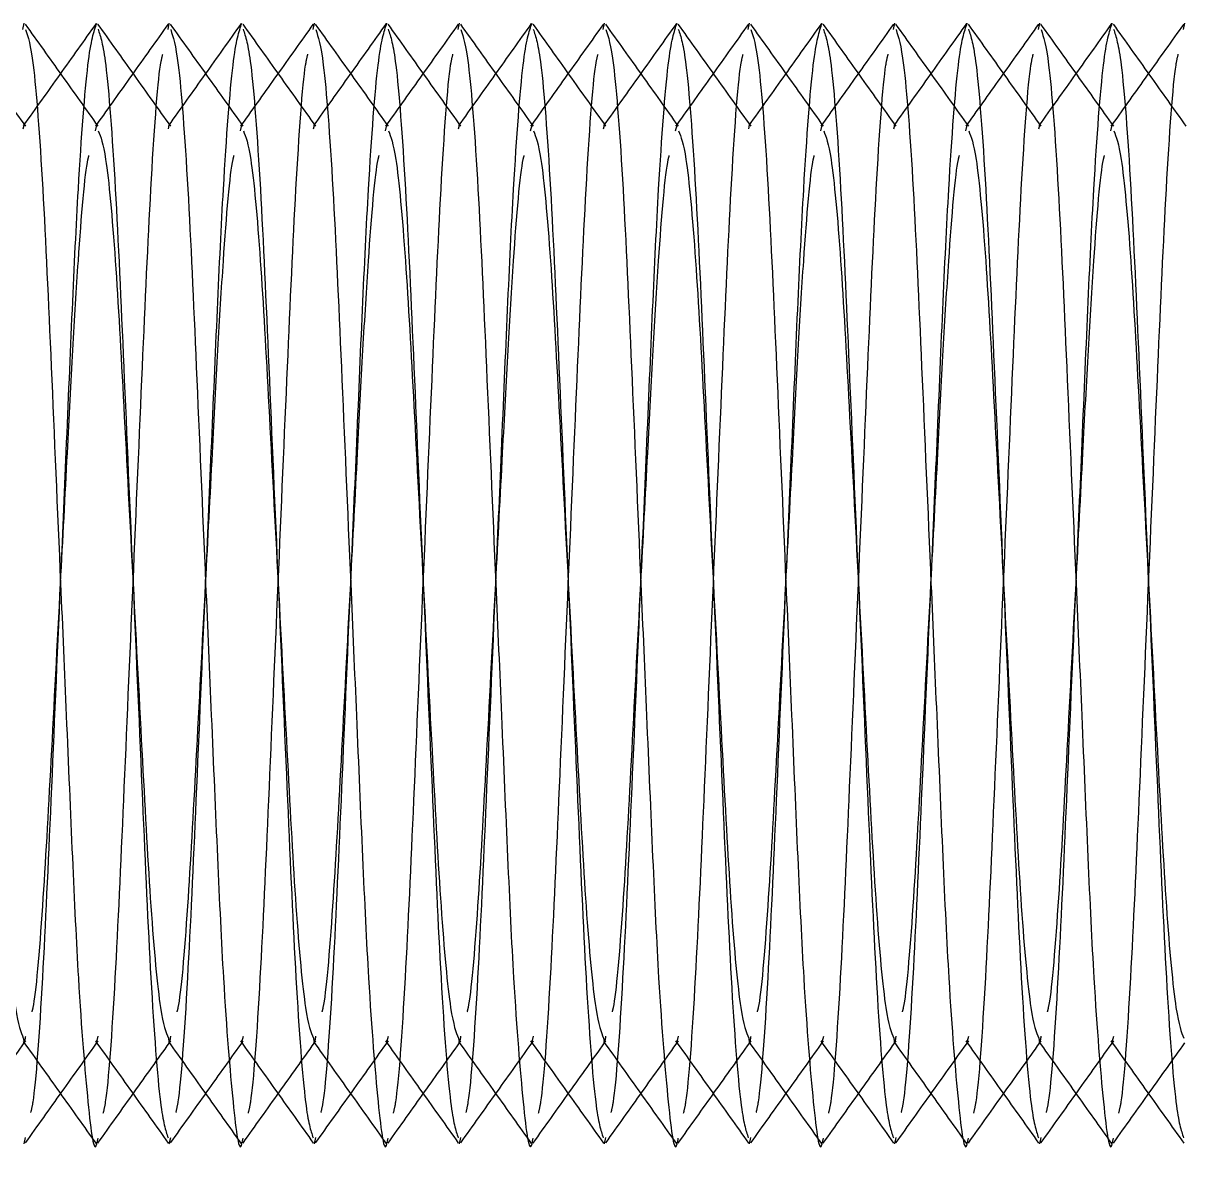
# Model space of a CAD drawing. Header units: metres. Extents: x 0 to 21025, y 0 to 14850.
# Drawn here: x 2314.36 to 2330.36, y 13176.8 to 13192.41 of the extents above; entities that cross this region are included whole.
import ezdxf

# ---------------------------------------------------------------- set-up
doc = ezdxf.new("R2010")
doc.units = ezdxf.units.M
doc.header["$LTSCALE"] = 25
doc.linetypes.add('HIDDEN2', pattern=[4.7625, 3.175, -1.5875])
doc.layers.add('SL4', color=4, linetype='Continuous')
doc.layers.add('ST1', color=7, linetype='HIDDEN2')

msp = doc.modelspace()

# ---------------------------------------------------------------- linework, layer by layer
at = {"layer": 'SL4'}
for p, q in [((2314.352, 13192.324), (2314.37, 13192.409)), ((2316.352, 13192.324), (2316.37, 13192.409)), ((2318.352, 13192.324), (2318.37, 13192.409)), ((2320.352, 13192.324), (2320.37, 13192.409)), ((2322.352, 13192.324), (2322.37, 13192.409)), ((2324.352, 13192.324), (2324.37, 13192.409)), ((2326.352, 13192.324), (2326.37, 13192.409)), ((2328.352, 13192.324), (2328.37, 13192.409)), ((2330.352, 13192.324), (2330.37, 13192.409))]:
    msp.add_line(p, q, dxfattribs=at)
for points, knots in [([(2315.39, 13190.988), (2315.223, 13191.223), (2314.889, 13191.692), (2314.554, 13192.161), (2314.387, 13192.395)], [0, 0, 0, 0, 0.49997, 1, 1, 1, 1]), ([(2314.389, 13192.32), (2314.423, 13192.218), (2314.498, 13191.992), (2314.627, 13190.27), (2314.74, 13187.721), (2314.853, 13185.083), (2314.954, 13182.756), (2315.033, 13180.868), (2315.127, 13178.898), (2315.25, 13177.427), (2315.335, 13176.76), (2315.382, 13177.005), (2315.387, 13177.035)], [0, 0, 0, 0, 0.105235, 0.232658, 0.35505, 0.481371, 0.557428, 0.64442, 0.730956, 0.858379, 0.982548, 1, 1, 1, 1]), ([(2316.354, 13192.397), (2316.187, 13192.162), (2315.859, 13191.702), (2315.531, 13191.241), (2315.37, 13191.016)], [0, 0, 0, 0, 0.510193, 1, 1, 1, 1]), ([(2317.39, 13190.988), (2317.223, 13191.223), (2316.889, 13191.692), (2316.554, 13192.161), (2316.387, 13192.395)], [0, 0, 0, 0, 0.49997, 1, 1, 1, 1]), ([(2316.389, 13192.32), (2316.423, 13192.218), (2316.498, 13191.992), (2316.627, 13190.27), (2316.74, 13187.721), (2316.853, 13185.083), (2316.954, 13182.756), (2317.033, 13180.868), (2317.127, 13178.898), (2317.25, 13177.427), (2317.335, 13176.76), (2317.382, 13177.005), (2317.387, 13177.035)], [0, 0, 0, 0, 0.105235, 0.232658, 0.35505, 0.481371, 0.557428, 0.64442, 0.730956, 0.858379, 0.982548, 1, 1, 1, 1]), ([(2318.354, 13192.397), (2318.187, 13192.162), (2317.859, 13191.702), (2317.531, 13191.241), (2317.37, 13191.016)], [0, 0, 0, 0, 0.510193, 1, 1, 1, 1]), ([(2319.39, 13190.988), (2319.223, 13191.223), (2318.889, 13191.692), (2318.554, 13192.161), (2318.387, 13192.395)], [0, 0, 0, 0, 0.49997, 1, 1, 1, 1]), ([(2318.389, 13192.32), (2318.423, 13192.218), (2318.498, 13191.992), (2318.627, 13190.27), (2318.74, 13187.721), (2318.853, 13185.083), (2318.954, 13182.756), (2319.033, 13180.868), (2319.127, 13178.898), (2319.25, 13177.427), (2319.335, 13176.76), (2319.382, 13177.005), (2319.387, 13177.035)], [0, 0, 0, 0, 0.1052351, 0.2326582, 0.3550505, 0.4813706, 0.5574277, 0.6444204, 0.7309556, 0.8583788, 0.9825482, 1, 1, 1, 1]), ([(2320.354, 13192.397), (2320.187, 13192.162), (2319.859, 13191.702), (2319.531, 13191.241), (2319.37, 13191.016)], [0, 0, 0, 0, 0.510193, 1, 1, 1, 1]), ([(2321.39, 13190.988), (2321.223, 13191.223), (2320.889, 13191.692), (2320.554, 13192.161), (2320.387, 13192.395)], [0, 0, 0, 0, 0.49997, 1, 1, 1, 1]), ([(2320.389, 13192.32), (2320.423, 13192.218), (2320.498, 13191.992), (2320.627, 13190.27), (2320.74, 13187.721), (2320.853, 13185.083), (2320.954, 13182.756), (2321.033, 13180.868), (2321.127, 13178.898), (2321.25, 13177.427), (2321.335, 13176.76), (2321.382, 13177.005), (2321.387, 13177.035)], [0, 0, 0, 0, 0.105235, 0.232658, 0.35505, 0.481371, 0.557428, 0.64442, 0.730956, 0.858379, 0.982548, 1, 1, 1, 1]), ([(2322.354, 13192.397), (2322.187, 13192.162), (2321.859, 13191.702), (2321.531, 13191.241), (2321.37, 13191.016)], [0, 0, 0, 0, 0.510193, 1, 1, 1, 1]), ([(2323.39, 13190.988), (2323.223, 13191.223), (2322.889, 13191.692), (2322.554, 13192.161), (2322.387, 13192.395)], [0, 0, 0, 0, 0.49997, 1, 1, 1, 1]), ([(2322.389, 13192.32), (2322.423, 13192.218), (2322.498, 13191.992), (2322.627, 13190.27), (2322.74, 13187.721), (2322.853, 13185.083), (2322.954, 13182.756), (2323.033, 13180.868), (2323.127, 13178.898), (2323.25, 13177.427), (2323.335, 13176.76), (2323.382, 13177.005), (2323.387, 13177.035)], [0, 0, 0, 0, 0.105235, 0.232658, 0.35505, 0.481371, 0.557428, 0.64442, 0.730956, 0.858379, 0.982548, 1, 1, 1, 1]), ([(2324.354, 13192.397), (2324.187, 13192.162), (2323.859, 13191.702), (2323.531, 13191.241), (2323.37, 13191.016)], [0, 0, 0, 0, 0.5101931, 1, 1, 1, 1]), ([(2325.39, 13190.988), (2325.223, 13191.223), (2324.889, 13191.692), (2324.554, 13192.161), (2324.387, 13192.395)], [0, 0, 0, 0, 0.49997, 1, 1, 1, 1]), ([(2324.389, 13192.32), (2324.423, 13192.218), (2324.498, 13191.992), (2324.627, 13190.27), (2324.74, 13187.721), (2324.853, 13185.083), (2324.954, 13182.756), (2325.033, 13180.868), (2325.127, 13178.898), (2325.25, 13177.427), (2325.335, 13176.76), (2325.382, 13177.005), (2325.387, 13177.035)], [0, 0, 0, 0, 0.105235, 0.232658, 0.35505, 0.481371, 0.557428, 0.64442, 0.730956, 0.858379, 0.982548, 1, 1, 1, 1]), ([(2326.354, 13192.397), (2326.187, 13192.162), (2325.859, 13191.702), (2325.531, 13191.241), (2325.37, 13191.016)], [0, 0, 0, 0, 0.510193, 1, 1, 1, 1]), ([(2327.39, 13190.988), (2327.223, 13191.223), (2326.889, 13191.692), (2326.554, 13192.161), (2326.387, 13192.395)], [0, 0, 0, 0, 0.49997, 1, 1, 1, 1]), ([(2326.389, 13192.32), (2326.423, 13192.218), (2326.498, 13191.992), (2326.627, 13190.27), (2326.74, 13187.721), (2326.853, 13185.083), (2326.954, 13182.756), (2327.033, 13180.868), (2327.127, 13178.898), (2327.25, 13177.427), (2327.335, 13176.76), (2327.382, 13177.005), (2327.387, 13177.035)], [0, 0, 0, 0, 0.105235, 0.232658, 0.35505, 0.481371, 0.557428, 0.64442, 0.730956, 0.858379, 0.982548, 1, 1, 1, 1]), ([(2328.354, 13192.397), (2328.187, 13192.162), (2327.859, 13191.702), (2327.531, 13191.241), (2327.37, 13191.016)], [0, 0, 0, 0, 0.510193, 1, 1, 1, 1]), ([(2329.39, 13190.988), (2329.223, 13191.223), (2328.889, 13191.692), (2328.554, 13192.161), (2328.387, 13192.395)], [0, 0, 0, 0, 0.49997, 1, 1, 1, 1]), ([(2328.389, 13192.32), (2328.423, 13192.218), (2328.498, 13191.992), (2328.627, 13190.27), (2328.74, 13187.721), (2328.853, 13185.083), (2328.954, 13182.756), (2329.033, 13180.868), (2329.127, 13178.898), (2329.25, 13177.427), (2329.335, 13176.76), (2329.382, 13177.005), (2329.387, 13177.035)], [0, 0, 0, 0, 0.105235, 0.232658, 0.35505, 0.481371, 0.557428, 0.64442, 0.730956, 0.858379, 0.982548, 1, 1, 1, 1]), ([(2330.354, 13192.397), (2330.187, 13192.162), (2329.859, 13191.702), (2329.531, 13191.241), (2329.37, 13191.016)], [0, 0, 0, 0, 0.510193, 1, 1, 1, 1]), ([(2313.391, 13190.923), (2313.424, 13190.841), (2313.498, 13190.656), (2313.627, 13189.253), (2313.74, 13187.167), (2313.87, 13184.681), (2314.001, 13182.196), (2314.113, 13180.107), (2314.245, 13178.683), (2314.322, 13178.497), (2314.357, 13178.41)], [0, 0, 0, 0, 0.106972, 0.238781, 0.365377, 0.496042, 0.626708, 0.753304, 0.885113, 1, 1, 1, 1]), ([(2315.391, 13190.923), (2315.424, 13190.841), (2315.498, 13190.656), (2315.627, 13189.253), (2315.74, 13187.167), (2315.87, 13184.681), (2316.001, 13182.196), (2316.113, 13180.107), (2316.245, 13178.683), (2316.322, 13178.497), (2316.357, 13178.41)], [0, 0, 0, 0, 0.106972, 0.238781, 0.365377, 0.496042, 0.626708, 0.753304, 0.885113, 1, 1, 1, 1]), ([(2317.391, 13190.923), (2317.424, 13190.841), (2317.498, 13190.656), (2317.627, 13189.253), (2317.74, 13187.167), (2317.87, 13184.681), (2318.001, 13182.196), (2318.113, 13180.107), (2318.245, 13178.683), (2318.322, 13178.497), (2318.357, 13178.41)], [0, 0, 0, 0, 0.106972, 0.238781, 0.365377, 0.496042, 0.626708, 0.753304, 0.885113, 1, 1, 1, 1]), ([(2319.391, 13190.923), (2319.424, 13190.841), (2319.498, 13190.656), (2319.627, 13189.253), (2319.74, 13187.167), (2319.87, 13184.681), (2320.001, 13182.196), (2320.113, 13180.107), (2320.245, 13178.683), (2320.322, 13178.497), (2320.357, 13178.41)], [0, 0, 0, 0, 0.106972, 0.238781, 0.365377, 0.496042, 0.626708, 0.753304, 0.885113, 1, 1, 1, 1]), ([(2321.391, 13190.923), (2321.424, 13190.841), (2321.498, 13190.656), (2321.627, 13189.253), (2321.74, 13187.167), (2321.87, 13184.681), (2322.001, 13182.196), (2322.113, 13180.107), (2322.245, 13178.683), (2322.322, 13178.497), (2322.357, 13178.41)], [0, 0, 0, 0, 0.106972, 0.238781, 0.365377, 0.496042, 0.626708, 0.753304, 0.885113, 1, 1, 1, 1]), ([(2323.391, 13190.923), (2323.424, 13190.841), (2323.498, 13190.656), (2323.627, 13189.253), (2323.74, 13187.167), (2323.87, 13184.681), (2324.001, 13182.196), (2324.113, 13180.107), (2324.245, 13178.683), (2324.322, 13178.497), (2324.357, 13178.41)], [0, 0, 0, 0, 0.106972, 0.238781, 0.365377, 0.496042, 0.626708, 0.753304, 0.885113, 1, 1, 1, 1]), ([(2325.391, 13190.923), (2325.424, 13190.841), (2325.498, 13190.656), (2325.627, 13189.253), (2325.74, 13187.167), (2325.87, 13184.681), (2326.001, 13182.196), (2326.113, 13180.107), (2326.245, 13178.683), (2326.322, 13178.497), (2326.357, 13178.41)], [0, 0, 0, 0, 0.106972, 0.238781, 0.365377, 0.496042, 0.626708, 0.753304, 0.885113, 1, 1, 1, 1]), ([(2327.391, 13190.923), (2327.424, 13190.841), (2327.498, 13190.656), (2327.627, 13189.253), (2327.74, 13187.167), (2327.87, 13184.681), (2328.001, 13182.196), (2328.113, 13180.107), (2328.245, 13178.683), (2328.322, 13178.497), (2328.357, 13178.41)], [0, 0, 0, 0, 0.106972, 0.238781, 0.365377, 0.496042, 0.626708, 0.753304, 0.885113, 1, 1, 1, 1]), ([(2329.391, 13190.923), (2329.424, 13190.841), (2329.498, 13190.656), (2329.627, 13189.253), (2329.74, 13187.167), (2329.87, 13184.681), (2330.001, 13182.196), (2330.113, 13180.107), (2330.245, 13178.683), (2330.322, 13178.497), (2330.357, 13178.41)], [0, 0, 0, 0, 0.1069717, 0.2387806, 0.3653767, 0.4960425, 0.6267083, 0.7533044, 0.8851133, 1, 1, 1, 1]), ([(2313.386, 13176.965), (2313.553, 13177.2), (2313.881, 13177.661), (2314.21, 13178.121), (2314.371, 13178.347)], [0, 0, 0, 0, 0.509687, 1, 1, 1, 1]), ([(2314.357, 13178.366), (2314.525, 13178.131), (2314.859, 13177.662), (2315.193, 13177.193), (2315.36, 13176.958)], [0, 0, 0, 0, 0.499965, 1, 1, 1, 1]), ([(2315.386, 13176.965), (2315.553, 13177.2), (2315.881, 13177.661), (2316.21, 13178.121), (2316.371, 13178.347)], [0, 0, 0, 0, 0.509687, 1, 1, 1, 1]), ([(2316.357, 13178.366), (2316.525, 13178.131), (2316.859, 13177.662), (2317.193, 13177.193), (2317.36, 13176.958)], [0, 0, 0, 0, 0.499965, 1, 1, 1, 1]), ([(2317.386, 13176.965), (2317.553, 13177.2), (2317.881, 13177.661), (2318.21, 13178.121), (2318.371, 13178.347)], [0, 0, 0, 0, 0.5096866, 1, 1, 1, 1]), ([(2318.357, 13178.366), (2318.525, 13178.131), (2318.859, 13177.662), (2319.193, 13177.193), (2319.36, 13176.958)], [0, 0, 0, 0, 0.4999648, 1, 1, 1, 1]), ([(2319.386, 13176.965), (2319.553, 13177.2), (2319.881, 13177.661), (2320.21, 13178.121), (2320.371, 13178.347)], [0, 0, 0, 0, 0.5096866, 1, 1, 1, 1]), ([(2320.357, 13178.366), (2320.525, 13178.131), (2320.859, 13177.662), (2321.193, 13177.193), (2321.36, 13176.958)], [0, 0, 0, 0, 0.499965, 1, 1, 1, 1]), ([(2321.386, 13176.965), (2321.553, 13177.2), (2321.881, 13177.661), (2322.21, 13178.121), (2322.371, 13178.347)], [0, 0, 0, 0, 0.5096866, 1, 1, 1, 1]), ([(2322.357, 13178.366), (2322.525, 13178.131), (2322.859, 13177.662), (2323.193, 13177.193), (2323.36, 13176.958)], [0, 0, 0, 0, 0.499965, 1, 1, 1, 1]), ([(2323.386, 13176.965), (2323.553, 13177.2), (2323.881, 13177.661), (2324.21, 13178.121), (2324.371, 13178.347)], [0, 0, 0, 0, 0.509687, 1, 1, 1, 1]), ([(2324.357, 13178.366), (2324.525, 13178.131), (2324.859, 13177.662), (2325.193, 13177.193), (2325.36, 13176.958)], [0, 0, 0, 0, 0.4999648, 1, 1, 1, 1]), ([(2325.386, 13176.965), (2325.553, 13177.2), (2325.881, 13177.661), (2326.21, 13178.121), (2326.371, 13178.347)], [0, 0, 0, 0, 0.509687, 1, 1, 1, 1]), ([(2326.357, 13178.366), (2326.525, 13178.131), (2326.859, 13177.662), (2327.193, 13177.193), (2327.36, 13176.958)], [0, 0, 0, 0, 0.499965, 1, 1, 1, 1]), ([(2327.386, 13176.965), (2327.553, 13177.2), (2327.881, 13177.661), (2328.21, 13178.121), (2328.371, 13178.347)], [0, 0, 0, 0, 0.5096866, 1, 1, 1, 1]), ([(2328.357, 13178.366), (2328.525, 13178.131), (2328.859, 13177.662), (2329.193, 13177.193), (2329.36, 13176.958)], [0, 0, 0, 0, 0.499965, 1, 1, 1, 1]), ([(2329.386, 13176.965), (2329.553, 13177.2), (2329.881, 13177.661), (2330.21, 13178.121), (2330.371, 13178.347)], [0, 0, 0, 0, 0.5096866, 1, 1, 1, 1])]:
    msp.add_open_spline(points, degree=3, knots=knots, dxfattribs=at)
at = {"layer": 'ST1'}
for p, q in [((2314.357, 13190.953), (2314.37, 13191.003)), ((2315.37, 13191.016), (2315.35, 13190.988)), ((2315.35, 13190.923), (2315.37, 13191.003)), ((2316.357, 13190.953), (2316.37, 13191.003)), ((2317.37, 13191.016), (2317.35, 13190.988)), ((2317.35, 13190.923), (2317.37, 13191.003)), ((2318.357, 13190.953), (2318.37, 13191.003)), ((2319.37, 13191.016), (2319.35, 13190.988)), ((2319.35, 13190.923), (2319.37, 13191.003)), ((2320.357, 13190.953), (2320.37, 13191.003)), ((2321.37, 13191.016), (2321.35, 13190.988)), ((2321.35, 13190.923), (2321.37, 13191.003)), ((2322.357, 13190.953), (2322.37, 13191.003)), ((2323.37, 13191.016), (2323.35, 13190.988)), ((2323.35, 13190.923), (2323.37, 13191.003)), ((2324.357, 13190.953), (2324.37, 13191.003)), ((2325.37, 13191.016), (2325.35, 13190.988)), ((2325.35, 13190.923), (2325.37, 13191.003)), ((2326.357, 13190.953), (2326.37, 13191.003)), ((2327.37, 13191.016), (2327.35, 13190.988)), ((2327.35, 13190.923), (2327.37, 13191.003)), ((2328.357, 13190.953), (2328.37, 13191.003)), ((2329.37, 13191.016), (2329.35, 13190.988)), ((2329.35, 13190.923), (2329.37, 13191.003)), ((2315.37, 13178.36), (2315.391, 13178.439)), ((2317.37, 13178.36), (2317.391, 13178.439)), ((2319.37, 13178.36), (2319.391, 13178.439)), ((2321.37, 13178.36), (2321.391, 13178.439)), ((2323.37, 13178.36), (2323.391, 13178.439)), ((2325.37, 13178.36), (2325.391, 13178.439)), ((2327.37, 13178.36), (2327.391, 13178.439)), ((2329.37, 13178.36), (2329.391, 13178.439)), ((2314.371, 13178.347), (2314.39, 13178.374)), ((2316.371, 13178.347), (2316.39, 13178.374)), ((2318.371, 13178.347), (2318.39, 13178.374)), ((2320.371, 13178.347), (2320.39, 13178.374)), ((2322.371, 13178.347), (2322.39, 13178.374)), ((2324.371, 13178.347), (2324.39, 13178.374)), ((2326.371, 13178.347), (2326.39, 13178.374)), ((2328.371, 13178.347), (2328.39, 13178.374)), ((2314.37, 13176.954), (2314.389, 13177.042)), ((2316.37, 13176.954), (2316.389, 13177.042)), ((2318.37, 13176.954), (2318.389, 13177.042)), ((2320.37, 13176.954), (2320.389, 13177.042)), ((2322.37, 13176.954), (2322.389, 13177.042)), ((2324.37, 13176.954), (2324.389, 13177.042)), ((2326.37, 13176.954), (2326.389, 13177.042)), ((2328.37, 13176.954), (2328.389, 13177.042))]:
    msp.add_line(p, q, dxfattribs=at)
for points, knots in [([(2314.39, 13190.989), (2314.222, 13191.223), (2313.888, 13191.693), (2313.553, 13192.163), (2313.386, 13192.397)], [0, 0, 0, 0, 0.4999369, 1, 1, 1, 1]), ([(2315.36, 13192.404), (2315.193, 13192.169), (2314.859, 13191.7), (2314.525, 13191.231), (2314.357, 13190.997)], [0, 0, 0, 0, 0.500035, 1, 1, 1, 1]), ([(2314.461, 13177.385), (2314.471, 13177.426), (2314.523, 13177.631), (2314.627, 13179.128), (2314.74, 13181.632), (2314.853, 13184.281), (2314.954, 13186.605), (2315.033, 13188.5), (2315.127, 13190.442), (2315.25, 13192.063), (2315.33, 13192.294), (2315.37, 13192.409)], [0, 0, 0, 0, 0.035067, 0.175217, 0.309833, 0.448769, 0.532422, 0.628103, 0.72328, 0.863429, 1, 1, 1, 1]), ([(2316.39, 13190.989), (2316.222, 13191.223), (2315.888, 13191.693), (2315.553, 13192.163), (2315.386, 13192.397)], [0, 0, 0, 0, 0.4999369, 1, 1, 1, 1]), ([(2315.387, 13192.327), (2315.422, 13192.224), (2315.497, 13191.997), (2315.627, 13190.271), (2315.74, 13187.719), (2315.87, 13184.681), (2316.001, 13181.643), (2316.113, 13179.092), (2316.243, 13177.367), (2316.318, 13177.141), (2316.352, 13177.038)], [0, 0, 0, 0, 0.110571, 0.242596, 0.369408, 0.50029, 0.631172, 0.757984, 0.890008, 1, 1, 1, 1]), ([(2317.36, 13192.404), (2317.193, 13192.169), (2316.859, 13191.7), (2316.525, 13191.231), (2316.357, 13190.997)], [0, 0, 0, 0, 0.500035, 1, 1, 1, 1]), ([(2316.461, 13177.385), (2316.471, 13177.426), (2316.523, 13177.631), (2316.627, 13179.128), (2316.74, 13181.632), (2316.853, 13184.281), (2316.954, 13186.605), (2317.033, 13188.5), (2317.127, 13190.442), (2317.25, 13192.063), (2317.33, 13192.294), (2317.37, 13192.409)], [0, 0, 0, 0, 0.0350675, 0.1752166, 0.3098326, 0.4487685, 0.5324217, 0.6281026, 0.7232803, 0.8634294, 1, 1, 1, 1]), ([(2318.39, 13190.989), (2318.222, 13191.223), (2317.888, 13191.693), (2317.553, 13192.163), (2317.386, 13192.397)], [0, 0, 0, 0, 0.4999369, 1, 1, 1, 1]), ([(2317.387, 13192.327), (2317.422, 13192.224), (2317.497, 13191.997), (2317.627, 13190.271), (2317.74, 13187.719), (2317.87, 13184.681), (2318.001, 13181.643), (2318.113, 13179.092), (2318.243, 13177.367), (2318.318, 13177.141), (2318.352, 13177.038)], [0, 0, 0, 0, 0.110571, 0.242596, 0.369408, 0.50029, 0.631172, 0.757984, 0.890008, 1, 1, 1, 1]), ([(2319.36, 13192.404), (2319.193, 13192.169), (2318.859, 13191.7), (2318.525, 13191.231), (2318.357, 13190.997)], [0, 0, 0, 0, 0.500035, 1, 1, 1, 1]), ([(2318.461, 13177.385), (2318.471, 13177.426), (2318.523, 13177.631), (2318.627, 13179.128), (2318.74, 13181.632), (2318.853, 13184.281), (2318.954, 13186.605), (2319.033, 13188.5), (2319.127, 13190.442), (2319.25, 13192.063), (2319.33, 13192.294), (2319.37, 13192.409)], [0, 0, 0, 0, 0.0350675, 0.1752166, 0.3098326, 0.4487685, 0.5324217, 0.6281026, 0.7232803, 0.8634294, 1, 1, 1, 1]), ([(2320.39, 13190.989), (2320.222, 13191.223), (2319.888, 13191.693), (2319.553, 13192.163), (2319.386, 13192.397)], [0, 0, 0, 0, 0.499937, 1, 1, 1, 1]), ([(2319.387, 13192.327), (2319.422, 13192.224), (2319.497, 13191.997), (2319.627, 13190.271), (2319.74, 13187.719), (2319.87, 13184.681), (2320.001, 13181.643), (2320.113, 13179.092), (2320.243, 13177.367), (2320.318, 13177.141), (2320.352, 13177.038)], [0, 0, 0, 0, 0.110571, 0.242596, 0.369408, 0.50029, 0.631172, 0.757984, 0.890008, 1, 1, 1, 1]), ([(2321.36, 13192.404), (2321.193, 13192.169), (2320.859, 13191.7), (2320.525, 13191.231), (2320.357, 13190.997)], [0, 0, 0, 0, 0.500035, 1, 1, 1, 1]), ([(2320.461, 13177.385), (2320.471, 13177.426), (2320.523, 13177.631), (2320.627, 13179.128), (2320.74, 13181.632), (2320.853, 13184.281), (2320.954, 13186.605), (2321.033, 13188.5), (2321.127, 13190.442), (2321.25, 13192.063), (2321.33, 13192.294), (2321.37, 13192.409)], [0, 0, 0, 0, 0.035067, 0.175217, 0.309833, 0.448769, 0.532422, 0.628103, 0.72328, 0.863429, 1, 1, 1, 1]), ([(2322.39, 13190.989), (2322.222, 13191.223), (2321.888, 13191.693), (2321.553, 13192.163), (2321.386, 13192.397)], [0, 0, 0, 0, 0.499937, 1, 1, 1, 1]), ([(2321.387, 13192.327), (2321.422, 13192.224), (2321.497, 13191.997), (2321.627, 13190.271), (2321.74, 13187.719), (2321.87, 13184.681), (2322.001, 13181.643), (2322.113, 13179.092), (2322.243, 13177.367), (2322.318, 13177.141), (2322.352, 13177.038)], [0, 0, 0, 0, 0.110571, 0.242596, 0.369408, 0.50029, 0.631172, 0.757984, 0.890008, 1, 1, 1, 1]), ([(2323.36, 13192.404), (2323.193, 13192.169), (2322.859, 13191.7), (2322.525, 13191.231), (2322.357, 13190.997)], [0, 0, 0, 0, 0.500035, 1, 1, 1, 1]), ([(2322.461, 13177.385), (2322.471, 13177.426), (2322.523, 13177.631), (2322.627, 13179.128), (2322.74, 13181.632), (2322.853, 13184.281), (2322.954, 13186.605), (2323.033, 13188.5), (2323.127, 13190.442), (2323.25, 13192.063), (2323.33, 13192.294), (2323.37, 13192.409)], [0, 0, 0, 0, 0.035067, 0.175217, 0.309833, 0.448769, 0.532422, 0.628103, 0.72328, 0.863429, 1, 1, 1, 1]), ([(2324.39, 13190.989), (2324.222, 13191.223), (2323.888, 13191.693), (2323.553, 13192.163), (2323.386, 13192.397)], [0, 0, 0, 0, 0.499937, 1, 1, 1, 1]), ([(2323.387, 13192.327), (2323.422, 13192.224), (2323.497, 13191.997), (2323.627, 13190.271), (2323.74, 13187.719), (2323.87, 13184.681), (2324.001, 13181.643), (2324.113, 13179.092), (2324.243, 13177.367), (2324.318, 13177.141), (2324.352, 13177.038)], [0, 0, 0, 0, 0.1105714, 0.242596, 0.3694081, 0.5002899, 0.6311716, 0.7579837, 0.8900083, 1, 1, 1, 1]), ([(2325.36, 13192.404), (2325.193, 13192.169), (2324.859, 13191.7), (2324.525, 13191.231), (2324.357, 13190.997)], [0, 0, 0, 0, 0.500035, 1, 1, 1, 1]), ([(2324.461, 13177.385), (2324.471, 13177.426), (2324.523, 13177.631), (2324.627, 13179.128), (2324.74, 13181.632), (2324.853, 13184.281), (2324.954, 13186.605), (2325.033, 13188.5), (2325.127, 13190.442), (2325.25, 13192.063), (2325.33, 13192.294), (2325.37, 13192.409)], [0, 0, 0, 0, 0.035067, 0.175217, 0.309833, 0.448769, 0.532422, 0.628103, 0.72328, 0.863429, 1, 1, 1, 1]), ([(2326.39, 13190.989), (2326.222, 13191.223), (2325.888, 13191.693), (2325.553, 13192.163), (2325.386, 13192.397)], [0, 0, 0, 0, 0.499937, 1, 1, 1, 1]), ([(2325.387, 13192.327), (2325.422, 13192.224), (2325.497, 13191.997), (2325.627, 13190.271), (2325.74, 13187.719), (2325.87, 13184.681), (2326.001, 13181.643), (2326.113, 13179.092), (2326.243, 13177.367), (2326.318, 13177.141), (2326.352, 13177.038)], [0, 0, 0, 0, 0.110571, 0.242596, 0.369408, 0.50029, 0.631172, 0.757984, 0.890008, 1, 1, 1, 1]), ([(2327.36, 13192.404), (2327.193, 13192.169), (2326.859, 13191.7), (2326.525, 13191.231), (2326.357, 13190.997)], [0, 0, 0, 0, 0.500035, 1, 1, 1, 1]), ([(2326.461, 13177.385), (2326.471, 13177.426), (2326.523, 13177.631), (2326.627, 13179.128), (2326.74, 13181.632), (2326.853, 13184.281), (2326.954, 13186.605), (2327.033, 13188.5), (2327.127, 13190.442), (2327.25, 13192.063), (2327.33, 13192.294), (2327.37, 13192.409)], [0, 0, 0, 0, 0.035067, 0.175217, 0.309833, 0.448769, 0.532422, 0.628103, 0.72328, 0.863429, 1, 1, 1, 1]), ([(2328.39, 13190.989), (2328.222, 13191.223), (2327.888, 13191.693), (2327.553, 13192.163), (2327.386, 13192.397)], [0, 0, 0, 0, 0.4999369, 1, 1, 1, 1]), ([(2327.387, 13192.327), (2327.422, 13192.224), (2327.497, 13191.997), (2327.627, 13190.271), (2327.74, 13187.719), (2327.87, 13184.681), (2328.001, 13181.643), (2328.113, 13179.092), (2328.243, 13177.367), (2328.318, 13177.141), (2328.352, 13177.038)], [0, 0, 0, 0, 0.110571, 0.242596, 0.369408, 0.50029, 0.631172, 0.757984, 0.890008, 1, 1, 1, 1]), ([(2329.36, 13192.404), (2329.193, 13192.169), (2328.859, 13191.7), (2328.525, 13191.231), (2328.357, 13190.997)], [0, 0, 0, 0, 0.500035, 1, 1, 1, 1]), ([(2328.461, 13177.385), (2328.471, 13177.426), (2328.523, 13177.631), (2328.627, 13179.128), (2328.74, 13181.632), (2328.853, 13184.281), (2328.954, 13186.605), (2329.033, 13188.5), (2329.127, 13190.442), (2329.25, 13192.063), (2329.33, 13192.294), (2329.37, 13192.409)], [0, 0, 0, 0, 0.035067, 0.175217, 0.309833, 0.448769, 0.532422, 0.628103, 0.72328, 0.863429, 1, 1, 1, 1]), ([(2330.39, 13190.989), (2330.222, 13191.223), (2329.888, 13191.693), (2329.553, 13192.163), (2329.386, 13192.397)], [0, 0, 0, 0, 0.499937, 1, 1, 1, 1]), ([(2329.387, 13192.327), (2329.422, 13192.224), (2329.497, 13191.997), (2329.627, 13190.271), (2329.74, 13187.719), (2329.87, 13184.681), (2330.001, 13181.643), (2330.113, 13179.092), (2330.243, 13177.367), (2330.318, 13177.141), (2330.352, 13177.038)], [0, 0, 0, 0, 0.110571, 0.242596, 0.369408, 0.50029, 0.631172, 0.757984, 0.890008, 1, 1, 1, 1]), ([(2315.46, 13177.378), (2315.47, 13177.42), (2315.523, 13177.626), (2315.627, 13179.127), (2315.74, 13181.634), (2315.87, 13184.681), (2316.001, 13187.728), (2316.113, 13190.235), (2316.218, 13191.735), (2316.27, 13191.94), (2316.28, 13191.982)], [0, 0, 0, 0, 0.040767, 0.196457, 0.346, 0.500342, 0.654684, 0.804227, 0.959916, 1, 1, 1, 1]), ([(2317.46, 13177.378), (2317.47, 13177.42), (2317.523, 13177.626), (2317.627, 13179.127), (2317.74, 13181.634), (2317.87, 13184.681), (2318.001, 13187.728), (2318.113, 13190.235), (2318.218, 13191.735), (2318.27, 13191.94), (2318.28, 13191.982)], [0, 0, 0, 0, 0.040767, 0.196457, 0.346, 0.500342, 0.654684, 0.804227, 0.959916, 1, 1, 1, 1]), ([(2319.46, 13177.378), (2319.47, 13177.42), (2319.523, 13177.626), (2319.627, 13179.127), (2319.74, 13181.634), (2319.87, 13184.681), (2320.001, 13187.728), (2320.113, 13190.235), (2320.218, 13191.735), (2320.27, 13191.94), (2320.28, 13191.982)], [0, 0, 0, 0, 0.040767, 0.196457, 0.346, 0.500342, 0.654684, 0.804227, 0.959916, 1, 1, 1, 1]), ([(2321.46, 13177.378), (2321.47, 13177.42), (2321.523, 13177.626), (2321.627, 13179.127), (2321.74, 13181.634), (2321.87, 13184.681), (2322.001, 13187.728), (2322.113, 13190.235), (2322.218, 13191.735), (2322.27, 13191.94), (2322.28, 13191.982)], [0, 0, 0, 0, 0.040767, 0.196457, 0.346, 0.500342, 0.654684, 0.804227, 0.959916, 1, 1, 1, 1]), ([(2323.46, 13177.378), (2323.47, 13177.42), (2323.523, 13177.626), (2323.627, 13179.127), (2323.74, 13181.634), (2323.87, 13184.681), (2324.001, 13187.728), (2324.113, 13190.235), (2324.218, 13191.735), (2324.27, 13191.94), (2324.28, 13191.982)], [0, 0, 0, 0, 0.040767, 0.196457, 0.346, 0.500342, 0.654684, 0.804227, 0.959916, 1, 1, 1, 1]), ([(2325.46, 13177.378), (2325.47, 13177.42), (2325.523, 13177.626), (2325.627, 13179.127), (2325.74, 13181.634), (2325.87, 13184.681), (2326.001, 13187.728), (2326.113, 13190.235), (2326.218, 13191.735), (2326.27, 13191.94), (2326.28, 13191.982)], [0, 0, 0, 0, 0.040767, 0.196457, 0.346, 0.500342, 0.654684, 0.804227, 0.959916, 1, 1, 1, 1]), ([(2327.46, 13177.378), (2327.47, 13177.42), (2327.523, 13177.626), (2327.627, 13179.127), (2327.74, 13181.634), (2327.87, 13184.681), (2328.001, 13187.728), (2328.113, 13190.235), (2328.218, 13191.735), (2328.27, 13191.94), (2328.28, 13191.982)], [0, 0, 0, 0, 0.040767, 0.196457, 0.346, 0.500342, 0.654684, 0.804227, 0.959916, 1, 1, 1, 1]), ([(2329.46, 13177.378), (2329.47, 13177.42), (2329.523, 13177.626), (2329.627, 13179.127), (2329.74, 13181.634), (2329.87, 13184.681), (2330.001, 13187.728), (2330.113, 13190.235), (2330.218, 13191.735), (2330.27, 13191.94), (2330.28, 13191.982)], [0, 0, 0, 0, 0.040767, 0.196457, 0.346, 0.500342, 0.654684, 0.804227, 0.959916, 1, 1, 1, 1]), ([(2314.478, 13178.777), (2314.483, 13178.794), (2314.529, 13178.959), (2314.628, 13180.15), (2314.74, 13182.183), (2314.858, 13184.462), (2314.962, 13186.412), (2315.04, 13187.942), (2315.129, 13189.394), (2315.211, 13190.403), (2315.258, 13190.567), (2315.262, 13190.584)], [0, 0, 0, 0, 0.019148, 0.181961, 0.338335, 0.499736, 0.617516, 0.717853, 0.818619, 0.981432, 1, 1, 1, 1]), ([(2316.478, 13178.777), (2316.483, 13178.794), (2316.529, 13178.959), (2316.628, 13180.15), (2316.74, 13182.183), (2316.858, 13184.462), (2316.962, 13186.412), (2317.04, 13187.942), (2317.129, 13189.394), (2317.211, 13190.403), (2317.258, 13190.567), (2317.262, 13190.584)], [0, 0, 0, 0, 0.019148, 0.181961, 0.338335, 0.499736, 0.617516, 0.717853, 0.818619, 0.981432, 1, 1, 1, 1]), ([(2318.478, 13178.777), (2318.483, 13178.794), (2318.529, 13178.959), (2318.628, 13180.15), (2318.74, 13182.183), (2318.858, 13184.462), (2318.962, 13186.412), (2319.04, 13187.942), (2319.129, 13189.394), (2319.211, 13190.403), (2319.258, 13190.567), (2319.262, 13190.584)], [0, 0, 0, 0, 0.0191483, 0.1819613, 0.3383353, 0.4997364, 0.6175161, 0.7178528, 0.8186194, 0.9814324, 1, 1, 1, 1]), ([(2320.478, 13178.777), (2320.483, 13178.794), (2320.529, 13178.959), (2320.628, 13180.15), (2320.74, 13182.183), (2320.858, 13184.462), (2320.962, 13186.412), (2321.04, 13187.942), (2321.129, 13189.394), (2321.211, 13190.403), (2321.258, 13190.567), (2321.262, 13190.584)], [0, 0, 0, 0, 0.019148, 0.181961, 0.338335, 0.499736, 0.617516, 0.717853, 0.818619, 0.981432, 1, 1, 1, 1]), ([(2322.478, 13178.777), (2322.483, 13178.794), (2322.529, 13178.959), (2322.628, 13180.15), (2322.74, 13182.183), (2322.858, 13184.462), (2322.962, 13186.412), (2323.04, 13187.942), (2323.129, 13189.394), (2323.211, 13190.403), (2323.258, 13190.567), (2323.262, 13190.584)], [0, 0, 0, 0, 0.019148, 0.181961, 0.338335, 0.499736, 0.617516, 0.717853, 0.818619, 0.981432, 1, 1, 1, 1]), ([(2324.478, 13178.777), (2324.483, 13178.794), (2324.529, 13178.959), (2324.628, 13180.15), (2324.74, 13182.183), (2324.858, 13184.462), (2324.962, 13186.412), (2325.04, 13187.942), (2325.129, 13189.394), (2325.211, 13190.403), (2325.258, 13190.567), (2325.262, 13190.584)], [0, 0, 0, 0, 0.0191483, 0.1819613, 0.3383353, 0.4997364, 0.6175161, 0.7178528, 0.8186194, 0.9814324, 1, 1, 1, 1]), ([(2326.478, 13178.777), (2326.483, 13178.794), (2326.529, 13178.959), (2326.628, 13180.15), (2326.74, 13182.183), (2326.858, 13184.462), (2326.962, 13186.412), (2327.04, 13187.942), (2327.129, 13189.394), (2327.211, 13190.403), (2327.258, 13190.567), (2327.262, 13190.584)], [0, 0, 0, 0, 0.019148, 0.181961, 0.338335, 0.499736, 0.617516, 0.717853, 0.818619, 0.981432, 1, 1, 1, 1]), ([(2328.478, 13178.777), (2328.483, 13178.794), (2328.529, 13178.959), (2328.628, 13180.15), (2328.74, 13182.183), (2328.858, 13184.462), (2328.962, 13186.412), (2329.04, 13187.942), (2329.129, 13189.394), (2329.211, 13190.403), (2329.258, 13190.567), (2329.262, 13190.584)], [0, 0, 0, 0, 0.019148, 0.181961, 0.338335, 0.499736, 0.617516, 0.717853, 0.818619, 0.981432, 1, 1, 1, 1]), ([(2314.357, 13178.41), (2314.362, 13178.387), (2314.373, 13178.327), (2314.384, 13178.396), (2314.39, 13178.438)], [0, 0, 0, 0, 0.390533, 1, 1, 1, 1]), ([(2316.357, 13178.41), (2316.362, 13178.387), (2316.373, 13178.327), (2316.384, 13178.396), (2316.39, 13178.438)], [0, 0, 0, 0, 0.390533, 1, 1, 1, 1]), ([(2318.357, 13178.41), (2318.362, 13178.387), (2318.373, 13178.327), (2318.384, 13178.396), (2318.39, 13178.438)], [0, 0, 0, 0, 0.390533, 1, 1, 1, 1]), ([(2320.357, 13178.41), (2320.362, 13178.387), (2320.373, 13178.327), (2320.384, 13178.396), (2320.39, 13178.438)], [0, 0, 0, 0, 0.390533, 1, 1, 1, 1]), ([(2322.357, 13178.41), (2322.362, 13178.387), (2322.373, 13178.327), (2322.384, 13178.396), (2322.39, 13178.438)], [0, 0, 0, 0, 0.390533, 1, 1, 1, 1]), ([(2324.357, 13178.41), (2324.362, 13178.387), (2324.373, 13178.327), (2324.384, 13178.396), (2324.39, 13178.438)], [0, 0, 0, 0, 0.390533, 1, 1, 1, 1]), ([(2326.357, 13178.41), (2326.362, 13178.387), (2326.373, 13178.327), (2326.384, 13178.396), (2326.39, 13178.438)], [0, 0, 0, 0, 0.390533, 1, 1, 1, 1]), ([(2328.357, 13178.41), (2328.362, 13178.387), (2328.373, 13178.327), (2328.384, 13178.396), (2328.39, 13178.438)], [0, 0, 0, 0, 0.390533, 1, 1, 1, 1]), ([(2314.387, 13176.967), (2314.554, 13177.202), (2314.889, 13177.671), (2315.223, 13178.14), (2315.39, 13178.374)], [0, 0, 0, 0, 0.50003, 1, 1, 1, 1]), ([(2315.35, 13178.374), (2315.518, 13178.14), (2315.852, 13177.67), (2316.187, 13177.201), (2316.354, 13176.966)], [0, 0, 0, 0, 0.49994, 1, 1, 1, 1]), ([(2316.387, 13176.967), (2316.554, 13177.202), (2316.889, 13177.671), (2317.223, 13178.14), (2317.39, 13178.374)], [0, 0, 0, 0, 0.50003, 1, 1, 1, 1]), ([(2317.35, 13178.374), (2317.518, 13178.14), (2317.852, 13177.67), (2318.187, 13177.201), (2318.354, 13176.966)], [0, 0, 0, 0, 0.4999404, 1, 1, 1, 1]), ([(2318.387, 13176.967), (2318.554, 13177.202), (2318.889, 13177.671), (2319.223, 13178.14), (2319.39, 13178.374)], [0, 0, 0, 0, 0.50003, 1, 1, 1, 1]), ([(2319.35, 13178.374), (2319.518, 13178.14), (2319.852, 13177.67), (2320.187, 13177.201), (2320.354, 13176.966)], [0, 0, 0, 0, 0.49994, 1, 1, 1, 1]), ([(2320.387, 13176.967), (2320.554, 13177.202), (2320.889, 13177.671), (2321.223, 13178.14), (2321.39, 13178.374)], [0, 0, 0, 0, 0.50003, 1, 1, 1, 1]), ([(2321.35, 13178.374), (2321.518, 13178.14), (2321.852, 13177.67), (2322.187, 13177.201), (2322.354, 13176.966)], [0, 0, 0, 0, 0.4999404, 1, 1, 1, 1]), ([(2322.387, 13176.967), (2322.554, 13177.202), (2322.889, 13177.671), (2323.223, 13178.14), (2323.39, 13178.374)], [0, 0, 0, 0, 0.50003, 1, 1, 1, 1]), ([(2323.35, 13178.374), (2323.518, 13178.14), (2323.852, 13177.67), (2324.187, 13177.201), (2324.354, 13176.966)], [0, 0, 0, 0, 0.49994, 1, 1, 1, 1]), ([(2324.387, 13176.967), (2324.554, 13177.202), (2324.889, 13177.671), (2325.223, 13178.14), (2325.39, 13178.374)], [0, 0, 0, 0, 0.50003, 1, 1, 1, 1]), ([(2325.35, 13178.374), (2325.518, 13178.14), (2325.852, 13177.67), (2326.187, 13177.201), (2326.354, 13176.966)], [0, 0, 0, 0, 0.49994, 1, 1, 1, 1]), ([(2326.387, 13176.967), (2326.554, 13177.202), (2326.889, 13177.671), (2327.223, 13178.14), (2327.39, 13178.374)], [0, 0, 0, 0, 0.50003, 1, 1, 1, 1]), ([(2327.35, 13178.374), (2327.518, 13178.14), (2327.852, 13177.67), (2328.187, 13177.201), (2328.354, 13176.966)], [0, 0, 0, 0, 0.4999404, 1, 1, 1, 1]), ([(2328.387, 13176.967), (2328.554, 13177.202), (2328.889, 13177.671), (2329.223, 13178.14), (2329.39, 13178.374)], [0, 0, 0, 0, 0.50003, 1, 1, 1, 1]), ([(2329.35, 13178.374), (2329.518, 13178.14), (2329.852, 13177.67), (2330.187, 13177.201), (2330.354, 13176.966)], [0, 0, 0, 0, 0.4999404, 1, 1, 1, 1])]:
    msp.add_open_spline(points, degree=3, knots=knots, dxfattribs=at)

doc.saveas('drawing.dxf')
